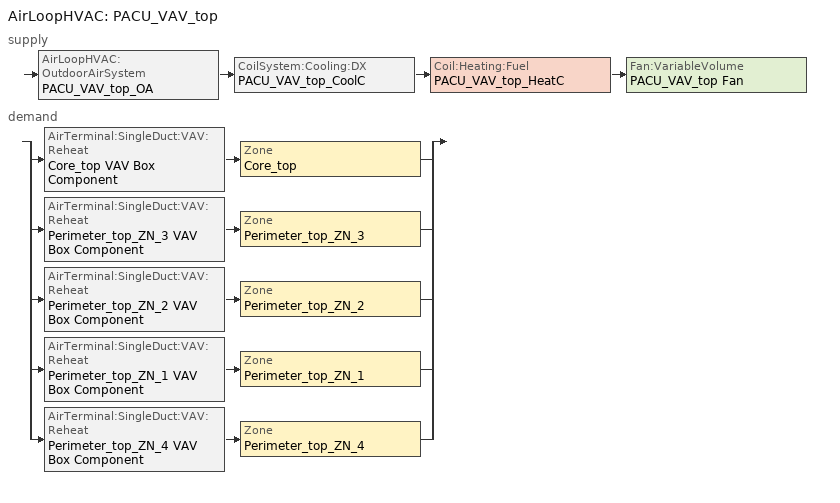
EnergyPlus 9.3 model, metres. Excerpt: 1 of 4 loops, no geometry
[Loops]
AirLoopHVAC 'PACU_VAV_top'
 supply: AirLoopHVAC:OutdoorAirSystem 'PACU_VAV_top_OA' > CoilSystem:Cooling:DX 'PACU_VAV_top_CoolC' > Coil:Heating:Fuel 'PACU_VAV_top_HeatC' > Fan:VariableVolume 'PACU_VAV_top Fan'
 demand: split
  | AirTerminal:SingleDuct:VAV:Reheat 'Core_top VAV Box Component' > Zone 'Core_top'
  | AirTerminal:SingleDuct:VAV:Reheat 'Perimeter_top_ZN_3 VAV Box Component' > Zone 'Perimeter_top_ZN_3'
  | AirTerminal:SingleDuct:VAV:Reheat 'Perimeter_top_ZN_2 VAV Box Component' > Zone 'Perimeter_top_ZN_2'
  | AirTerminal:SingleDuct:VAV:Reheat 'Perimeter_top_ZN_1 VAV Box Component' > Zone 'Perimeter_top_ZN_1'
  | AirTerminal:SingleDuct:VAV:Reheat 'Perimeter_top_ZN_4 VAV Box Component' > Zone 'Perimeter_top_ZN_4'
[Sizing:Zone] Zone Cooling Design Supply Air Temperature Input Method=SupplyAirTemperature; Zone Cooling Design Supply Air Temperature {C}=12.8; Zone Heating Design Supply Air Temperature Input Method=SupplyAirTemperature; Zone Heating Design Supply Air Temperature {C}=40; Zone Cooling Design Supply Air Humidity Ratio {kgWater/kgDryAir}=0.0085; Zone Heating Design Supply Air Humidity Ratio {kgWater/kgDryAir}=0.008; Zone Heating Sizing Factor=0; Zone Cooling Sizing Factor=0; Cooling Design Air Flow Method=DesignDay; Cooling Design Air Flow Rate {m3/s}=0; Cooling Minimum Air Flow {m3/s}=0; Cooling Minimum Air Flow Fraction=0; Heating Design Air Flow Method=DesignDay; Heating Design Air Flow Rate {m3/s}=0
Name | Design Specification Outdoor Air Object
Core_top | SZ DSOA Core_top
Perimeter_top_ZN_3 | SZ DSOA Perimeter_top_ZN_3
Perimeter_top_ZN_2 | SZ DSOA Perimeter_top_ZN_2
Perimeter_top_ZN_1 | SZ DSOA Perimeter_top_ZN_1
Perimeter_top_ZN_4 | SZ DSOA Perimeter_top_ZN_4
[DesignSpecification:OutdoorAir] Outdoor Air Flow per Zone Floor Area {m3/s-m2}=0.000431773
Name | Outdoor Air Method | Outdoor Air Flow per Zone {m3/s} | Outdoor Air Flow per Person {m3/s-person}
SZ DSOA Core_top; SZ DSOA Perimeter_top_ZN_3; SZ DSOA Perimeter_top_ZN_2; SZ DSOA Perimeter_top_ZN_1; SZ DSOA Perimeter_top_ZN_4 | Flow/Area | 0
CM DSOA Core_top; CM DSOA Perimeter_top_ZN_1; CM DSOA Perimeter_top_ZN_2; CM DSOA Perimeter_top_ZN_3; CM DSOA Perimeter_top_ZN_4 | Sum |  | 1e-08
[Sizing:System]
PACU_VAV_top: Type of Load to Size On=Sensible; Design Outdoor Air Flow Rate {m3/s}=1.19509; Central Heating Maximum System Air Flow Ratio=0.3; Preheat Design Temperature {C}=7; Preheat Design Humidity Ratio {kgWater/kgDryAir}=0.008; Precool Design Temperature {C}=12.8; Precool Design Humidity Ratio {kgWater/kgDryAir}=0.008; Central Cooling Design Supply Air Temperature {C}=12.8; Central Heating Design Supply Air Temperature {C}=12.8; Type of Zone Sum to Use=Coincident; 100% Outdoor Air in Cooling=No; 100% Outdoor Air in Heating=No; Central Cooling Design Supply Air Humidity Ratio {kgWater/kgDryAir}=0.0085; Central Heating Design Supply Air Humidity Ratio {kgWater/kgDryAir}=0.008; Cooling Supply Air Flow Rate Method=DesignDay; Cooling Supply Air Flow Rate {m3/s}=0; Heating Supply Air Flow Rate Method=DesignDay; Heating Supply Air Flow Rate {m3/s}=0; System Outdoor Air Method=ZoneSum; Zone Maximum Outdoor Air Fraction=1; Cooling Design Capacity Method=CoolingDesignCapacity; Cooling Design Capacity {W}=autosize; Heating Design Capacity Method=HeatingDesignCapacity; Heating Design Capacity {W}=autosize; Central Cooling Capacity Control Method=OnOff
[AirLoopHVAC]
PACU_VAV_top: Design Supply Air Flow Rate {m3/s}=AUTOSIZE
[SetpointManager:Scheduled]
PACU_VAV_top_CoolC SAT setpoint: Control Variable=Temperature; Schedule=Cool-Supply-Air-Temp-Sch; Setpoint Node or NodeList=PACU_VAV_top Supply Equipment Outlet Node
[SetpointManager:MixedAir] Control Variable=Temperature
Name | Setpoint Node or NodeList
PACU_VAV_top_CoolC SAT Manager | PACU_VAV_top_CoolC-PACU_VAV_top_HeatCNode
PACU_VAV_top_HeatC MixedAir Manager | PACU_VAV_top_HeatC-PACU_VAV_top FanNode
PACU_VAV_top_OAMixed Air Temp Manager | PACU_VAV_top_OA-PACU_VAV_top_CoolCNode
[Controller:OutdoorAir]
PACU_VAV_top_OA_Controller: Minimum Outdoor Air Flow Rate {m3/s}=0; Maximum Outdoor Air Flow Rate {m3/s}=AUTOSIZE; Economizer Control Type=NoEconomizer; Economizer Control Action Type=ModulateFlow; Lockout Type=NoLockout; Minimum Limit Type=FixedMinimum; Minimum Outdoor Air Schedule=MinOA_Sched; Mechanical Ventilation Controller=PACU_VAV_TOP_DCV
[Zone equipment]
Core_top: Core_top VAV Box Component
Perimeter_top_ZN_3: Perimeter_top_ZN_3 VAV Box Component
Perimeter_top_ZN_2: Perimeter_top_ZN_2 VAV Box Component
Perimeter_top_ZN_1: Perimeter_top_ZN_1 VAV Box Component
Perimeter_top_ZN_4: Perimeter_top_ZN_4 VAV Box Component
[CoilSystem:Cooling:DX]
PACU_VAV_top_CoolC: Availability Schedule=ALWAYS_ON; Cooling Coil=PACU_VAV_top_CoolC DXCoil
[AirTerminal:SingleDuct:VAV:Reheat] Availability Schedule=ALWAYS_ON; Maximum Air Flow Rate {m3/s}=AUTOSIZE; Zone Minimum Air Flow Input Method=Constant; Maximum Hot Water or Steam Flow Rate {m3/s}=AUTOSIZE; Minimum Hot Water or Steam Flow Rate {m3/s}=0; Convergence Tolerance=0.001; Damper Heating Action=Normal
Name | Constant Minimum Air Flow Fraction | Reheat Coil
Core_top VAV Box Component | 0.344911 | Core_top VAV Box Reheat Coil
Perimeter_top_ZN_3 VAV Box Component | 0.3 | Perimeter_top_ZN_3 VAV Box Reheat Coil
Perimeter_top_ZN_2 VAV Box Component | 0.3 | Perimeter_top_ZN_2 VAV Box Reheat Coil
Perimeter_top_ZN_1 VAV Box Component | 0.3 | Perimeter_top_ZN_1 VAV Box Reheat Coil
Perimeter_top_ZN_4 VAV Box Component | 0.3 | Perimeter_top_ZN_4 VAV Box Reheat Coil
[ZoneControl:Thermostat] Control Type Schedule=Dual Zone Control Type Sched
Name | Zone or ZoneList | Control 1
Core_top Thermostat | Core_top | Core_top DualSPSched
Perimeter_top_ZN_3 Thermostat | Perimeter_top_ZN_3 | Perimeter_top_ZN_3 DualSPSched
Perimeter_top_ZN_2 Thermostat | Perimeter_top_ZN_2 | Perimeter_top_ZN_2 DualSPSched
Perimeter_top_ZN_1 Thermostat | Perimeter_top_ZN_1 | Perimeter_top_ZN_1 DualSPSched
Perimeter_top_ZN_4 Thermostat | Perimeter_top_ZN_4 | Perimeter_top_ZN_4 DualSPSched
[ThermostatSetpoint:DualSetpoint] Heating Setpoint Temperature Schedule=HTGSETP_SCH_YES_OPTIMUM; Cooling Setpoint Temperature Schedule=CLGSETP_SCH_YES_OPTIMUM
Core_top DualSPSched; Perimeter_top_ZN_3 DualSPSched; Perimeter_top_ZN_2 DualSPSched; Perimeter_top_ZN_1 DualSPSched; Perimeter_top_ZN_4 DualSPSched
[Coil:Heating:Electric] Availability Schedule=ALWAYS_ON; Efficiency=1; Nominal Capacity {W}=AUTOSIZE
Core_top VAV Box Reheat Coil; Perimeter_top_ZN_3 VAV Box Reheat Coil; Perimeter_top_ZN_2 VAV Box Reheat Coil; Perimeter_top_ZN_1 VAV Box Reheat Coil; Perimeter_top_ZN_4 VAV Box Reheat Coil
[Coil:Heating:Fuel]
PACU_VAV_top_HeatC: Availability Schedule=ALWAYS_ON; Fuel Type=NaturalGas; Burner Efficiency=0.8; Nominal Capacity {W}=AUTOSIZE
[Coil:Cooling:DX:TwoSpeed]
PACU_VAV_top_CoolC DXCoil: Availability Schedule=ALWAYS_ON; High Speed Gross Rated Total Cooling Capacity {W}=AUTOSIZE; High Speed Rated Sensible Heat Ratio=AUTOSIZE; High Speed Gross Rated Cooling COP {W/W}=3.39929; High Speed Rated Air Flow Rate {m3/s}=AUTOSIZE; Total Cooling Capacity Function of Temperature Curve=FURNACE_PACU_VAV_CoolCCarrier48TM014_12tons_CapFT; Total Cooling Capacity Function of Flow Fraction Curve=FURNACE_PACU_VAV_CoolCCarrier48TM014_12tons_FFF; Energy Input Ratio Function of Temperature Curve=FURNACE_PACU_VAV_CoolCCarrier48TM014_12tons_EIRFT; Energy Input Ratio Function of Flow Fraction Curve=FURNACE_PACU_VAV_CoolCCarrier48TM014_12tons_EIRFFF; Part Load Fraction Correlation Curve=FURNACE_PACU_VAV_CoolCIEA_HVAC_BESTEST_9ton-PLR; Low Speed Gross Rated Total Cooling Capacity {W}=AUTOSIZE; Low Speed Gross Rated Sensible Heat Ratio=0.69; Low Speed Gross Rated Cooling COP {W/W}=3.39929; Low Speed Rated Air Flow Rate {m3/s}=AUTOSIZE; Low Speed Total Cooling Capacity Function of Temperature Curve=FURNACE_PACU_VAV_CoolCCarrier48TM014_12tons_CapFT; Low Speed Energy Input Ratio Function of Temperature Curve=FURNACE_PACU_VAV_CoolCCarrier48TM014_12tons_EIRFT
[Fan:VariableVolume]
PACU_VAV_top Fan: Availability Schedule=HVACOperationSchd; Fan Total Efficiency=0.6045; Pressure Rise {Pa}=1389.42; Maximum Flow Rate {m3/s}=AUTOSIZE; Fan Power Minimum Flow Rate Input Method=Fraction; Fan Power Minimum Flow Fraction=0.25; Motor Efficiency=0.93; Motor In Airstream Fraction=1; Fan Power Coefficient 1=0.0408; Fan Power Coefficient 2=0.088; Fan Power Coefficient 3=-0.0729; Fan Power Coefficient 4=0.9437; Fan Power Coefficient 5=0
[Controller:MechanicalVentilation]
PACU_VAV_TOP_DCV: Availability Schedule=MinOA_Sched; Demand Controlled Ventilation=Yes; System Outdoor Air Method=VentilationRateProcedure; Zone 1=Core_top; Design Specification Outdoor Air Object Name 1=CM DSOA Core_top; Design Specification Zone Air Distribution Object Name 1=CM DSZAD Core_top; Zone 2=Perimeter_top_ZN_1; Design Specification Outdoor Air Object Name 2=CM DSOA Perimeter_top_ZN_1; Design Specification Zone Air Distribution Object Name 2=CM DSZAD Perimeter_top_ZN_1; Zone 3=Perimeter_top_ZN_2; Design Specification Outdoor Air Object Name 3=CM DSOA Perimeter_top_ZN_2; Design Specification Zone Air Distribution Object Name 3=CM DSZAD Perimeter_top_ZN_2; Zone 4=Perimeter_top_ZN_3; Design Specification Outdoor Air Object Name 4=CM DSOA Perimeter_top_ZN_3; Design Specification Zone Air Distribution Object Name 4=CM DSZAD Perimeter_top_ZN_3; Zone 5=Perimeter_top_ZN_4; Design Specification Outdoor Air Object Name 5=CM DSOA Perimeter_top_ZN_4; Design Specification Zone Air Distribution Object Name 5=CM DSZAD Perimeter_top_ZN_4
[DesignSpecification:ZoneAirDistribution] Zone Air Distribution Effectiveness in Cooling Mode=1; Zone Air Distribution Effectiveness in Heating Mode=1
CM DSZAD Core_top; CM DSZAD Perimeter_top_ZN_1; CM DSZAD Perimeter_top_ZN_2; CM DSZAD Perimeter_top_ZN_3; CM DSZAD Perimeter_top_ZN_4
[EnergyManagementSystem:Sensor]
Name | Output:Variable or Output:Meter Index Key | Output:Variable or Output:Meter
Core_top_LSr | Core_top | Zone Lights Electric Power
Core_top_Occ_Sensor | Core_top | People Occupant Count
Perimeter_top_ZN_3_LSr | Perimeter_top_ZN_3 | Zone Lights Electric Power
Perimeter_top_ZN_3_Occ_Sensor | Perimeter_top_ZN_3 | People Occupant Count
Perimeter_top_ZN_2_LSr | Perimeter_top_ZN_2 | Zone Lights Electric Power
Perimeter_top_ZN_2_Occ_Sensor | Perimeter_top_ZN_2 | People Occupant Count
Perimeter_top_ZN_1_LSr | Perimeter_top_ZN_1 | Zone Lights Electric Power
Perimeter_top_ZN_1_Occ_Sensor | Perimeter_top_ZN_1 | People Occupant Count
Perimeter_top_ZN_4_LSr | Perimeter_top_ZN_4 | Zone Lights Electric Power
Perimeter_top_ZN_4_Occ_Sensor | Perimeter_top_ZN_4 | People Occupant Count
PACU_VAV_top_htg | PACU_VAV_top | Air System Heating Coil Total Heating Energy
PACU_VAV_top_clg | PACU_VAV_top | Air System Cooling Coil Total Cooling Energy
PACU_VAV_top_fan | PACU_VAV_top | Air System Fan Electric Energy
[EnergyManagementSystem:InternalVariable] Internal Data Type=Zone Floor Area
Name | Internal Data Index Key
Core_top_Area | Core_top
Perimeter_top_ZN_3_Area | Perimeter_top_ZN_3
Perimeter_top_ZN_2_Area | Perimeter_top_ZN_2
Perimeter_top_ZN_1_Area | Perimeter_top_ZN_1
Perimeter_top_ZN_4_Area | Perimeter_top_ZN_4
[Schedule:Compact]
ALWAYS_ON; MinOA_Sched: Through: 12/31, For: AllDays, Until: 24:00, 1
HVACOperationSchd: Through: 12/31, For: Weekdays SummerDesignDay, Until: 06:00, 0, Until: 22:00, 1, Until: 24:00, 0, For: Saturday WinterDesignDay, Until: 06:00, 0, Until: 18:00, 1, Until: 24:00, 0, For:Sunday Holidays AllOtherDays, Until: 24:00, 0
HTGSETP_SCH_YES_OPTIMUM: Through: 12/31, For: WinterDesignDay, Until: 05:00, 15.6, Until: 06:00, 17.6, Until: 07:00, 19.6, Until: 22:00, 21, Until: 24:00, 15.6, For: Weekdays, Until: 05:00, 15.6, Until: 06:00, 17.8, Until: 07:00, 20, Until: 22:00, 21, Until: 24:00, 15.6, For SummerDesignDay, Until: 24:00, 15.6, For: Saturday, Until: 05:00, 15.6, Until: 06:00, 17.8, Until: 07:00, 20, Until: 17:00, 21, Until: 24:00, 15.6, For:Sunday Holidays AllOtherDays, Until: 24:00, 15.6
CLGSETP_SCH_YES_OPTIMUM: Through: 12/31, For: SummerDesignDay, Until: 05:00, 26.7, Until: 06:00, 25.7, Until: 07:00, 25, Until: 22:00, 24, Until: 24:00, 26.7, For: Weekdays, Until: 05:00, 26.7, Until: 06:00, 25.6, Until: 07:00, 25, Until: 22:00, 24, Until: 24:00, 26.7, For: Saturday, Until: 05:00, 26.7, Until: 06:00, 25.7, Until: 07:00, 25, Until: 17:00, 24, Until: 24:00, 26.7, For WinterDesignDay, Until: 24:00, 26.7, For:Sunday Holidays AllOtherDays, Until: 24:00, 26.7
Dual Zone Control Type Sched: Through: 12/31, For: AllDays, Until: 24:00, 4
Cool-Supply-Air-Temp-Sch: Through: 12/31, For: AllDays, Until: 24:00, 12.8
[Curve:Biquadratic] Minimum Value of x=16.5556; Maximum Value of x=22.1111; Minimum Value of y=23.7778; Maximum Value of y=47.66
Name | Coefficient1 Constant | Coefficient2 x | Coefficient3 x**2 | Coefficient4 y | Coefficient5 y**2 | Coefficient6 x*y
FURNACE_PACU_VAV_CoolCCarrier48TM014_12tons_CapFT | 1.39072 | -0.0529058 | 0.0018423 | 0.00058267 | -0.000186814 | 0.000265159
FURNACE_PACU_VAV_CoolCCarrier48TM014_12tons_EIRFT | -0.536161 | 0.105138 | -0.00172659 | 0.0149848 | 0.000659948 | -0.0017385
[Curve:Quadratic]
Name | Coefficient1 Constant | Coefficient2 x | Coefficient3 x**2 | Minimum Value of x | Maximum Value of x
FURNACE_PACU_VAV_CoolCCarrier48TM014_12tons_FFF | 0.718954 | 0.435436 | -0.154193 | 0.75 | 1.25
FURNACE_PACU_VAV_CoolCCarrier48TM014_12tons_EIRFFF | 1.19525 | -0.306138 | 0.110973 | 0.75 | 1.25
FURNACE_PACU_VAV_CoolCIEA_HVAC_BESTEST_9ton-PLR | 0.771 | 0.229 | 0 | 0 | 1
